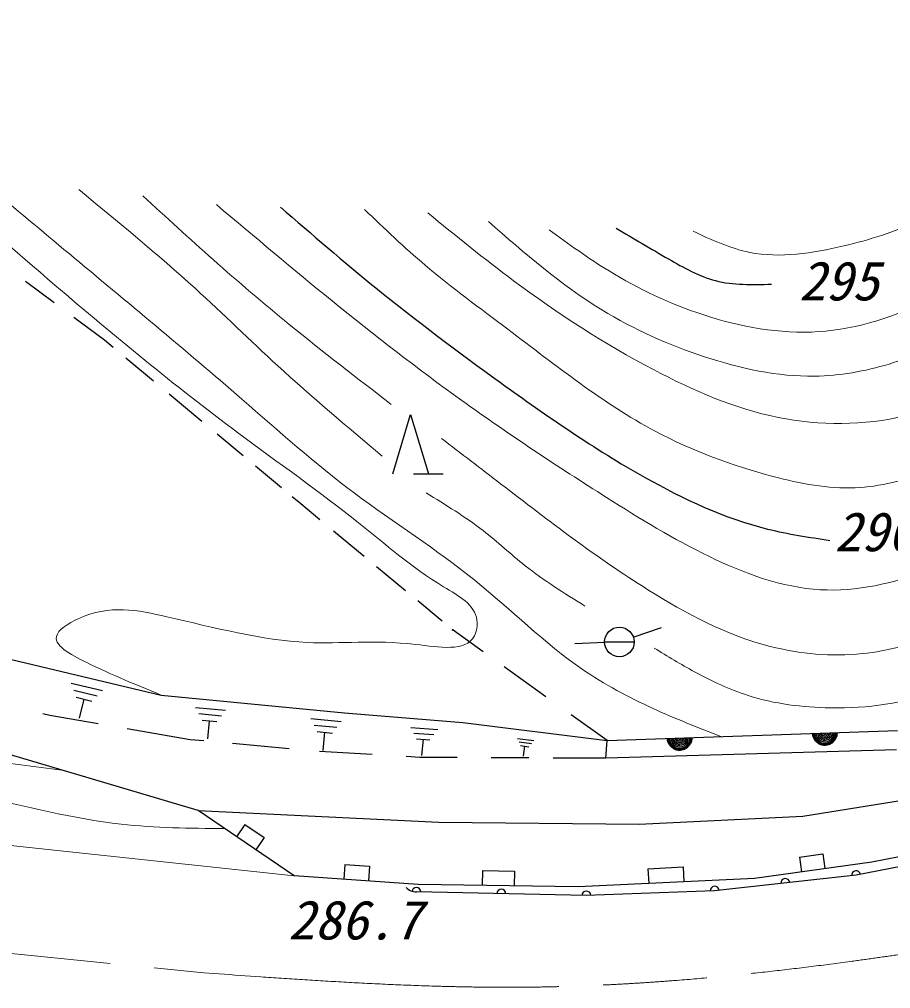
# Model space of a CAD drawing. Units: millimetres, scale not verified. Extents: x 40000 to 680000, y 20000 to 380000.
# Drawn here: x 94688 to 124089, y 268732 to 301458 of the extents above; entities that cross this region are included whole.
import ezdxf
from ezdxf.enums import TextEntityAlignment as Align

# ---------------------------------------------------------------- set-up
doc = ezdxf.new("R2010")
doc.units = ezdxf.units.MM
doc.header["$LTSCALE"] = 1000
doc.linetypes.add('CHAIN', pattern=[18.5, 12, -1.5, 3.5, -1.5])
for name, color, linetype, lineweight in [('M-BGD', 7, 'Continuous', 25), ('M-BMK', 2, 'CHAIN', 13), ('M-TTL-FRAM', 2, 'Continuous', 50), ('M-TTL-LINE', 7, 'Continuous', 50), ('M-TTL-TXT', 7, 'Continuous', 13)]:
    doc.layers.add(name, color=color, linetype=linetype, lineweight=lineweight)
doc.styles.add('ＭＳ ゴシック', font='')
doc.styles.get('ＭＳ ゴシック').set_extended_font_data('MS Gothic')

msp = doc.modelspace()

# ---------------------------------------------------------------- linework, layer by layer
at = {"layer": 'M-BGD'}
for p, q in [((95863, 291888), (94890, 292612)), ((97564, 290622), (96524, 291396)), ((97851, 290382), (97564, 290622)), ((99214, 289244), (98284, 290021)), ((100842, 287886), (99738, 288808)), ((107292, 286114), (107892, 288114)), ((107892, 288114), (108492, 286114)), ((102239, 286720), (101358, 287455)), ((103537, 285636), (102660, 286368)), ((107992, 286114), (108992, 286114)), ((104182, 285098), (103893, 285339)), ((104831, 284559), (104182, 285098)), ((106321, 283323), (105285, 284182)), ((107713, 282168), (106735, 282979)), ((108954, 281138), (108131, 281821)), ((110341, 280103), (109323, 280832)), ((115404, 280599), (116354, 280929)), ((92532, 280285), (99478, 278644)), ((114434, 280419), (113434, 280379)), ((114435, 280437), (115435, 280437)), ((112458, 278588), (111047, 279598)), ((96434, 279049), (97494, 278799)), ((96524, 278809), (97314, 278619)), ((96604, 278569), (97134, 278439)), ((96714, 277869), (96874, 278509)), ((99478, 278644), (105659, 278042)), ((100634, 278229), (101644, 278129)), ((95712, 277950), (95479, 278011)), ((97348, 277669), (95712, 277950)), ((100744, 278019), (101504, 277939)), ((104524, 277849), (105544, 277749)), ((105659, 278042), (109651, 277714)), ((114519, 277112), (113306, 277981)), ((100854, 277799), (101354, 277749)), ((101044, 277169), (101104, 277779)), ((104634, 277629), (105404, 277559)), ((107894, 277549), (108804, 277479)), ((109651, 277714), (114519, 277112)), ((100450, 277137), (98326, 277501)), ((104734, 277409), (105254, 277359)), ((104934, 276769), (104994, 277389)), ((107994, 277359), (108674, 277309)), ((114519, 277112), (124319, 277451)), ((100916, 277093), (100450, 277137)), ((103789, 276825), (101882, 277003)), ((108094, 277169), (108544, 277129)), ((108274, 276599), (108324, 277149)), ((111494, 277179), (112054, 277109)), ((111554, 277059), (111974, 277009)), ((111604, 276939), (111884, 276899)), ((111704, 276579), (111744, 276919)), ((114481, 276510), (114519, 277112)), ((100717, 274745), (94393, 276624)), ((106598, 276635), (104818, 276742)), ((108207, 276538), (107735, 276567)), ((109461, 276532), (108207, 276538)), ((124291, 276795), (114481, 276510)), ((111877, 276522), (110613, 276527)), ((114481, 276510), (112703, 276518)), ((121124, 274550), (126778, 275459)), ((103966, 272535), (100717, 274745)), ((100717, 274745), (108841, 274355)), ((102298, 274274), (102017, 273861)), ((102298, 274274), (102948, 273832)), ((108841, 274355), (115600, 274290)), ((115600, 274290), (121124, 274550)), ((102948, 273832), (102667, 273419)), ((127843, 273842), (123453, 273004)), ((121010, 273170), (121801, 273280)), ((121801, 273280), (121870, 272785)), ((127774, 273521), (122922, 272559)), ((123453, 273004), (119496, 272455)), ((121010, 273170), (121078, 272675)), ((105671, 272921), (105637, 272422)), ((105671, 272921), (106506, 272865)), ((106506, 272865), (106473, 272366)), ((110312, 272718), (110304, 272219)), ((110312, 272718), (111393, 272701)), ((111393, 272701), (111385, 272201)), ((115901, 272782), (117091, 272839)), ((115901, 272782), (115925, 272282)), ((117091, 272839), (117115, 272340)), ((108144, 272253), (103966, 272535)), ((119496, 272455), (113545, 272167)), ((122922, 272559), (118151, 272038)), ((113820, 271877), (108086, 271998)), ((113545, 272167), (108144, 272253)), ((118151, 272038), (113820, 271877))]:
    msp.add_line(p, q, dxfattribs=at)
at = {"layer": 'M-BGD', "lineweight": 18}
msp.add_line((103966, 272535), (92655, 273751), dxfattribs=at)
at = {"layer": 'M-BGD'}
msp.add_circle((114935, 280437), 500, dxfattribs=at)
for centre, radius, start, end in [((116969, 277197), 400, 181.977, 1.977), ((116969, 277197), 350, 181.977, 1.977), ((116969, 277197), 300, 181.977, 1.977), ((116969, 277197), 250, 181.977, 1.977), ((116969, 277197), 200, 181.977, 1.977), ((116969, 277197), 150, 181.977, 1.977), ((116969, 277197), 100, 181.977, 1.977), ((116969, 277197), 50, 181.977, 1.977), ((121869, 277366), 400, 181.977, 1.977), ((121869, 277366), 350, 181.977, 1.977), ((121869, 277366), 300, 181.977, 1.977), ((121869, 277366), 250, 181.977, 1.977), ((121869, 277366), 200, 181.977, 1.977), ((121869, 277366), 150, 181.977, 1.977), ((121869, 277366), 100, 181.977, 1.977), ((121869, 277366), 50, 181.977, 1.977), ((122922, 272559), 150, 11.2188, 186.2345), ((120536, 272298), 150, 6.2345, 186.2345), ((108097, 272497), 500, 223.7982, 268.7982), ((108086, 271998), 150, 358.7982, 178.7982), ((110953, 271937), 150, 358.7982, 178.7982), ((113820, 271877), 150, 2.1211, 178.7982), ((118151, 272038), 150, 6.2345, 182.1211)]:
    msp.add_arc(centre, radius, start, end, dxfattribs=at)
at = {"layer": 'M-BMK'}
msp.add_line((67403, 272650), (100909, 269266), dxfattribs=at)
msp.add_open_spline([(100909, 269266), (104642, 268999), (108376, 268732), (112108, 268784), (115625, 268833), (119141, 269165), (122640, 269636), (127004, 270223), (131342, 271026), (135572, 272192), (141279, 273764), (146789, 275998), (152299, 278232)], degree=3, knots=[0, 0, 0, 0, 1, 1, 1, 2, 2, 2, 3, 3, 3, 4, 4, 4, 4], dxfattribs=at)
at = {"layer": 'M-TTL-FRAM'}
msp.add_line((109323, 280832), (109293, 280857), dxfattribs=at)
for centre in [(116969, 277197), (121869, 277366)]:
    msp.add_arc(centre, 400, 181.977, 1.977, dxfattribs=at)
at = {"layer": 'M-TTL-LINE', "lineweight": 18}
msp.add_open_spline([(91863, 295979), (93202, 294808), (94542, 293638), (95889, 292485), (97891, 290775), (99911, 289104), (102047, 287512), (103424, 286486), (104848, 285492), (106133, 284462), (107039, 283736), (107875, 282992), (109005, 282301), (109505, 281995), (110062, 281700), (110130, 281176), (110153, 280998), (110119, 280794), (110041, 280643), (109752, 280085), (108850, 280266), (108061, 280354), (106616, 280515), (105547, 280365), (104397, 280421), (102889, 280495), (101240, 280924), (99668, 281287), (98687, 281513), (97737, 281713), (96670, 281220), (96333, 281065), (95985, 280840), (95937, 280621), (95864, 280281), (96512, 279955), (97070, 279688), (98067, 279212), (98773, 278928), (99478, 278644)], degree=3, knots=[0, 0, 0, 0, 1, 1, 1, 2, 2, 2, 3, 3, 3, 4, 4, 4, 5, 5, 5, 6, 6, 6, 7, 7, 7, 8, 8, 8, 9, 9, 9, 10, 10, 10, 11, 11, 11, 12, 12, 12, 13, 13, 13, 13], dxfattribs=at)
at = {"layer": 'M-TTL-LINE', "lineweight": 25}
for points, knots in [([(103496, 295121), (104561, 294199), (105626, 293277), (106719, 292389), (108087, 291280), (109499, 290225), (110926, 289194), (112498, 288058), (114088, 286953), (115788, 285998), (117104, 285259), (118485, 284610), (119940, 284250), (120630, 284079), (121336, 283973), (122043, 283867)], [0, 0, 0, 0, 1, 1, 1, 2, 2, 2, 3, 3, 3, 4, 4, 4, 5, 5, 5, 5]), ([(114831, 294404), (115415, 294059), (115998, 293714), (116596, 293369), (117105, 293076), (117624, 292784), (118178, 292639), (118780, 292482), (119422, 292500), (120065, 292517)], [0, 0, 0, 0, 1, 1, 1, 2, 2, 2, 3, 3, 3, 3])]:
    msp.add_open_spline(points, degree=3, knots=knots, dxfattribs=at)
at = {"layer": 'M-TTL-TXT'}
for points, knots in [([(138377, 301458), (137579, 299816), (136780, 298174), (135837, 296623), (134670, 294705), (133281, 292927), (131822, 291188), (130787, 289954), (129718, 288740), (128434, 287801), (127508, 287122), (126470, 286587), (125375, 286189), (124569, 285896), (123732, 285678), (122890, 285643), (121968, 285605), (121039, 285787), (120131, 286025), (118738, 286391), (117394, 286889), (116143, 287555), (114372, 288498), (112786, 289778), (111172, 290996), (110231, 291707), (109280, 292396), (108386, 293154), (107679, 293754), (107008, 294396), (106337, 295039)], [0, 0, 0, 0, 1, 1, 1, 2, 2, 2, 3, 3, 3, 4, 4, 4, 5, 5, 5, 6, 6, 6, 7, 7, 7, 8, 8, 8, 9, 9, 9, 10, 10, 10, 10]), ([(108467, 294930), (109422, 294150), (110376, 293371), (111363, 292635), (112859, 291520), (114429, 290504), (116088, 289631), (117423, 288928), (118815, 288317), (120295, 288019), (121704, 287735), (123192, 287735), (124583, 288074), (125824, 288376), (126988, 288947), (128079, 289631), (129549, 290551), (130887, 291673), (131985, 292990), (132824, 293996), (133522, 295114), (134198, 296241), (134878, 297374), (135535, 298514), (136192, 299655)], [0, 0, 0, 0, 1, 1, 1, 2, 2, 2, 3, 3, 3, 4, 4, 4, 5, 5, 5, 6, 6, 6, 7, 7, 7, 8, 8, 8, 8]), ([(133843, 298590), (133117, 297512), (132391, 296435), (131603, 295394), (130818, 294358), (129972, 293358), (128981, 292526), (128166, 291842), (127253, 291272), (126304, 290778), (125574, 290398), (124823, 290063), (124037, 289822), (123223, 289573), (122373, 289425), (121524, 289412), (120267, 289393), (119014, 289671), (117809, 290068), (116591, 290468), (115420, 290990), (114340, 291652), (112968, 292493), (111742, 293561), (110516, 294629)], [0, 0, 0, 0, 1, 1, 1, 2, 2, 2, 3, 3, 3, 4, 4, 4, 5, 5, 5, 6, 6, 6, 7, 7, 7, 8, 8, 8, 8]), ([(112565, 294356), (113227, 293874), (113890, 293391), (114586, 292963), (115577, 292354), (116638, 291855), (117754, 291488), (119016, 291074), (120349, 290827), (121660, 290914), (122984, 291003), (124286, 291431), (125485, 292034), (126636, 292614), (127693, 293355), (128626, 294220), (129864, 295367), (130884, 296733), (131903, 298098)], [0, 0, 0, 0, 1, 1, 1, 2, 2, 2, 3, 3, 3, 4, 4, 4, 5, 5, 5, 6, 6, 6, 6]), ([(117427, 294302), (118054, 294012), (118682, 293723), (119339, 293591), (120362, 293386), (121456, 293561), (122507, 293810), (123376, 294015), (124215, 294271), (124993, 294657), (125720, 295017), (126395, 295493), (127069, 295968)], [0, 0, 0, 0, 1, 1, 1, 2, 2, 2, 3, 3, 3, 4, 4, 4, 4]), ([(93639, 295831), (94547, 295070), (95454, 294310), (96363, 293551), (98315, 291923), (100273, 290304), (102195, 288637), (103440, 287557), (104670, 286457), (105985, 285469), (107329, 284459), (108762, 283566), (110071, 282508), (111287, 281526), (112397, 280401), (113683, 279518), (114435, 279001), (115248, 278567), (116081, 278186), (116830, 277843), (117595, 277544), (118360, 277245)], [0, 0, 0, 0, 1, 1, 1, 2, 2, 2, 3, 3, 3, 4, 4, 4, 5, 5, 5, 6, 6, 6, 7, 7, 7, 7]), ([(106932, 286712), (105743, 287712), (104554, 288712), (103409, 289762), (102473, 290620), (101566, 291512), (100626, 292367), (99353, 293526), (98021, 294619), (96689, 295713)], [0, 0, 0, 0, 1, 1, 1, 2, 2, 2, 3, 3, 3, 3]), ([(107238, 288456), (106083, 289347), (104927, 290238), (103797, 291160), (102926, 291871), (102070, 292600), (101229, 293345), (100428, 294055), (99640, 294779), (98853, 295503)], [0, 0, 0, 0, 1, 1, 1, 2, 2, 2, 3, 3, 3, 3]), ([(101338, 295203), (102634, 294111), (103929, 293019), (105244, 291952), (106671, 290795), (108122, 289666), (109615, 288593), (111208, 287446), (112850, 286362), (114504, 285315), (115629, 284603), (116759, 283909), (117973, 283321), (119158, 282747), (120422, 282276), (121715, 282201), (122937, 282131), (124184, 282415), (125348, 282857), (126934, 283459), (128367, 284355), (129691, 285397), (130840, 286301), (131908, 287315), (132805, 288456), (133921, 289878), (134772, 291497), (135673, 293072), (135987, 293622), (136308, 294167), (136629, 294711)], [0, 0, 0, 0, 1, 1, 1, 2, 2, 2, 3, 3, 3, 4, 4, 4, 5, 5, 5, 6, 6, 6, 7, 7, 7, 8, 8, 8, 9, 9, 9, 10, 10, 10, 10]), ([(136875, 293783), (136268, 292803), (135662, 291823), (135072, 290833), (134577, 290001), (134093, 289161), (133570, 288347), (132935, 287360), (132242, 286410), (131494, 285506), (130861, 284741), (130189, 284009), (129472, 283321), (128898, 282770), (128294, 282248), (127642, 281791), (127027, 281361), (126369, 280989), (125676, 280699), (124867, 280360), (124009, 280132), (123135, 280043), (122095, 279938), (121033, 280031), (120022, 280289), (118550, 280665), (117189, 281391), (115897, 282201), (114157, 283293), (112544, 284536), (110926, 285779), (110262, 286289), (109597, 286799), (108932, 287309)], [0, 0, 0, 0, 1, 1, 1, 2, 2, 2, 3, 3, 3, 4, 4, 4, 5, 5, 5, 6, 6, 6, 7, 7, 7, 8, 8, 8, 9, 9, 9, 10, 10, 10, 11, 11, 11, 11]), ([(137500, 293504), (136831, 292466), (136161, 291429), (135549, 290358), (134935, 289283), (134379, 288174), (133772, 287096), (133429, 286485), (133069, 285885), (132695, 285290), (132013, 284206), (131285, 283143), (130423, 282203), (129764, 281484), (129027, 280837), (128238, 280251), (127451, 279667), (126612, 279143), (125704, 278795), (124560, 278356), (123307, 278195), (122064, 278213), (121114, 278226), (120171, 278344), (119278, 278630), (118652, 278830), (118051, 279113), (117472, 279429), (117009, 279682), (116560, 279955), (116110, 280229)], [0, 0, 0, 0, 1, 1, 1, 2, 2, 2, 3, 3, 3, 4, 4, 4, 5, 5, 5, 6, 6, 6, 7, 7, 7, 8, 8, 8, 9, 9, 9, 10, 10, 10, 10]), ([(67557, 285749), (68692, 285382), (69828, 285015), (70947, 284605), (72551, 284015), (74123, 283336), (75715, 282710), (77145, 282148), (78592, 281630), (80026, 281077), (81512, 280504), (82984, 279893), (84468, 279314), (85891, 278757), (87326, 278230), (88779, 277746), (90279, 277246), (91800, 276793), (93351, 276505), (94267, 276335), (95193, 276223), (96120, 276111)], [0, 0, 0, 0, 1, 1, 1, 2, 2, 2, 3, 3, 3, 4, 4, 4, 5, 5, 5, 6, 6, 6, 7, 7, 7, 7]), ([(113771, 281650), (113082, 282080), (112393, 282509), (111758, 283011), (111275, 283394), (110823, 283818), (110337, 284196), (109731, 284668), (109072, 285068), (108413, 285469)], [0, 0, 0, 0, 1, 1, 1, 2, 2, 2, 3, 3, 3, 3]), ([(101613, 274135), (100444, 274145), (99274, 274155), (98119, 274284), (96490, 274466), (94891, 274884), (93286, 275264), (91924, 275586), (90559, 275881), (89236, 276309), (87973, 276717), (86748, 277247), (85513, 277746), (84284, 278242), (83046, 278707), (81789, 279118), (80599, 279507), (79393, 279846), (78197, 280228), (77113, 280574), (76037, 280955), (74931, 281208), (73896, 281444), (72834, 281569), (71796, 281796), (70893, 281993), (70009, 282268), (69118, 282514), (68518, 282680), (67914, 282834), (67311, 282987)], [0, 0, 0, 0, 1, 1, 1, 2, 2, 2, 3, 3, 3, 4, 4, 4, 5, 5, 5, 6, 6, 6, 7, 7, 7, 8, 8, 8, 9, 9, 9, 10, 10, 10, 10])]:
    msp.add_open_spline(points, degree=3, knots=knots, dxfattribs=at)

# ---------------------------------------------------------------- texts
at = {"layer": 'M-BGD', "style": 'ＭＳ ゴシック', "oblique": 15}
msp.add_text('286.7', height=1320, dxfattribs=at).set_placement((103752, 269995), align=Align.BOTTOM_LEFT)
at = {"layer": 'M-TTL-LINE', "style": 'ＭＳ ゴシック', "oblique": 15}
for s, p in [('295', (120993, 291571)), ('290', (122195, 283104))]:
    msp.add_text(s, height=1320, dxfattribs=at).set_placement(p, align=Align.BOTTOM_LEFT)

doc.saveas('drawing.dxf')
